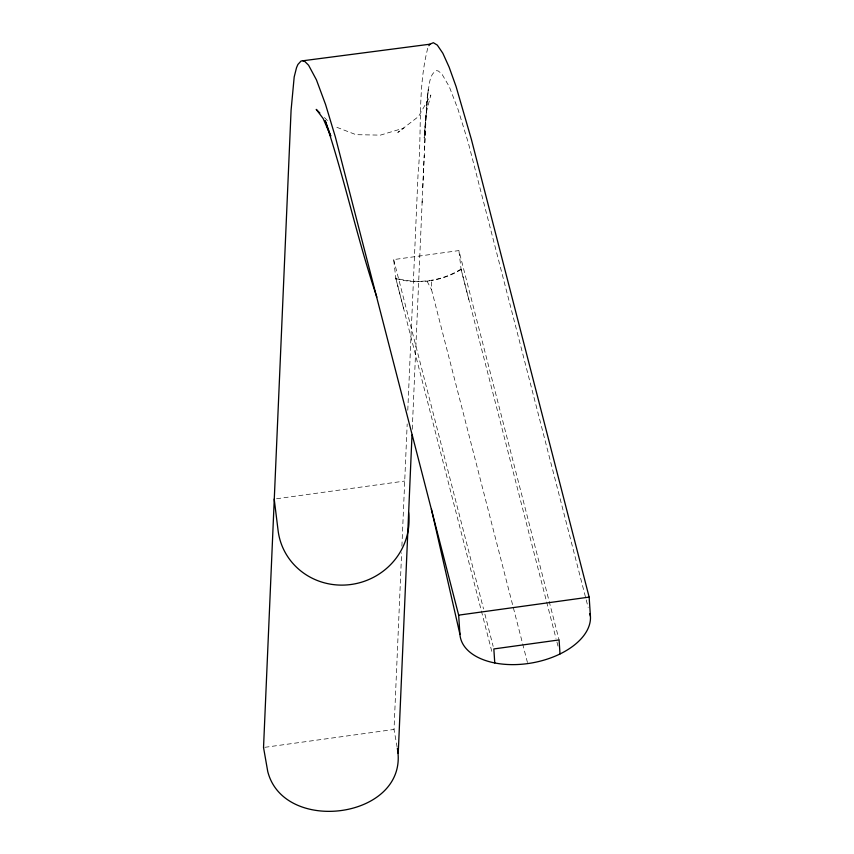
<?xml version="1.0" encoding="UTF-8"?>
<svg xmlns="http://www.w3.org/2000/svg" width="854" height="854" viewBox="0 0 854 854"><rect width="100%" height="100%" fill="white"/><g stroke="black" fill="none" stroke-linecap="round" stroke-linejoin="round"><path stroke-width="0.64" stroke-dasharray="4.27 3.2" d="M397.121 747.143L394.025 729.455L401.626 552.784M401.903 546.144L407.187 423.958M422.751 187.624L426.915 100.558A1274.488 64.658 82.1 0 1 427.897 91.901C429.626 84.845 429.114 74.576 436.33 70.679L438.145 70.914L441.753 73.764L449.247 86.617L458.011 109.333L468.184 142.372L588.16 607.429M422.111 202.729L424.192 155.172M424.406 150.155L425.922 114.265L424.171 137.985L428.27 89.339L424.171 137.985M407.785 410.24L418.076 173.65C422.154 131.783 417.179 88.41 427.939 47.493M412.258 429.274L422.218 200.21M426.317 112.354L430.864 94.954L418.492 116.539L397.793 132.455L404.017 128.025L380.393 135.135L355.979 134.665L333.861 126.168M403.579 308.54L395.85 278.5L393.662 259.595L458.908 250.585L559.082 639.924M395.829 278.543A74.02 67.626 -14.4 0 0 427.053 281.115L431.462 280.56L431.537 289.709L527.729 663.59M276.547 498.768L404.7 481.058M264.857 747.314L394.025 729.455M324.424 117.542L328.982 122.069M427.064 281.169L431.537 289.709M468.825 299.519L461.096 269.48L458.908 250.585M461.064 269.213L555.997 638.365M556.925 641.962L558.164 646.756M393.662 259.595L483.545 608.977M484.88 614.133L493.164 646.361M395.818 278.233L492.203 652.99M460.968 269.085A74.341 67.925 -14.4 0 1 395.872 278.084M461.117 269.512A74.02 67.626 -14.4 0 1 431.462 280.507"/><path stroke-width="1.28" d="M431.398 509.133L459.932 634.298A65.95 38.249 -9.9 0 0 527.729 663.59A65.95 38.249 -9.9 0 0 590.424 616.268L589.153 597.106L471.387 139.394L456.089 86.564L449.097 67.071L442.831 53.236L437.312 45.102L433.341 42.7L429.904 44.205L301.067 61.008L297.907 64.466L296.53 67.658L294.192 76.956L291.086 110.145L263.534 747.496L267.74 771.493C284.008 835.746 409.984 818.185 397.345 748.403M398.231 753.452L412.002 434.974M428.9 45.689L429.904 44.205M302.85 60.73L304.771 61.445L308.582 65.214L316.439 79.87L325.598 104.594L335.334 136.853L458.662 615.147L589.153 597.106M319.866 113.016L316.215 109.387L323.111 118.471L330.776 136.096L325.214 120.756C344.674 178.881 357.26 239.013 376.849 297.128M589.783 613.738L590.424 616.268M274.209 499.088L278.094 530.558A65.95 63.324 -17.9 0 0 351.111 584.478A65.95 63.324 -17.9 0 0 408.586 512.528M560.01 653.95L559.082 639.924L493.836 648.944L494.765 662.96M458.662 615.147L459.932 634.298"/></g></svg>
